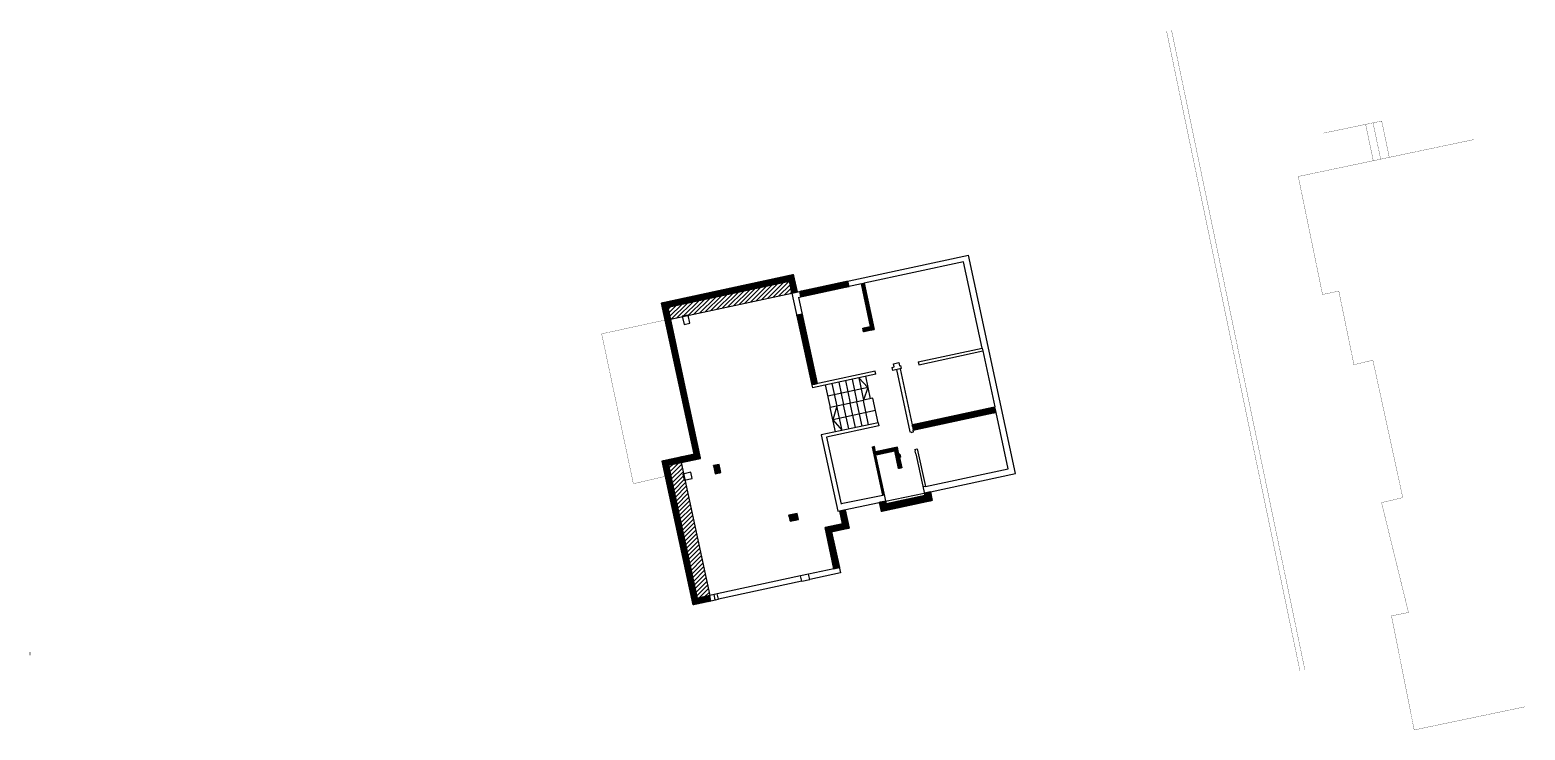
# Model space of a CAD drawing. Header units: inches. Extents: x 180812 to 186763, y 677052 to 679839.
import ezdxf

# ---------------------------------------------------------------- set-up
doc = ezdxf.new("R2010")
doc.units = ezdxf.units.IN
doc.header["$MEASUREMENT"] = 0
for name, pattern in [('BORDER2', [0.875, 0.25, -0.125, 0.25, -0.125, 0, -0.125]), ('DASHED2', [0.375, 0.25, -0.125]), ('HIDDEN2', [0.1875, 0.125, -0.0625])]:
    doc.linetypes.add(name, pattern=pattern)
for name, color, linetype in [('A-Anno-Dim 100', 9, 'Continuous'), ('A-Anno-Dim 25', 9, 'Continuous'), ('A-Anno-Dim 50', 9, 'Continuous'), ('A-Anno-Symbol 100', 2, 'Continuous'), ('A-Anno-Symbol 25', 2, 'Continuous'), ('A-Anno-Symbol 50', 2, 'Continuous'), ('A-Anno-Text 100', 2, 'Continuous'), ('A-Anno-Text 25', 2, 'Continuous'), ('A-Anno-Text 50', 2, 'Continuous'), ('A-Building Line', 240, 'BORDER2'), ('A-CENTER', 12, 'BORDER2'), ('A-Concrete', 4, 'Continuous'), ('A-Dashed', 9, 'DASHED2'), ('A-Demo', 2, 'Continuous'), ('A-Demolition-hatch', 50, 'Continuous'), ('A-Door', 9, 'Continuous'), ('A-Elec', 2, 'Continuous'), ('A-Elec Dashed', 12, 'Continuous'), ('A-Flor-Strs', 8, 'Continuous'), ('A-Furn', 12, 'Continuous'), ('A-Ground', 4, 'Continuous'), ('A-Hatch Conc.', 141, 'Continuous'), ('A-Hatch Elevation', 30, 'Continuous'), ('A-Hatch Shadow', 253, 'Continuous'), ('A-Hatch Wall', 240, 'Continuous'), ('A-Hatch Window', 96, 'Continuous'), ('A-HATCH-01', 30, 'Continuous'), ('A-HATCH-02', 140, 'Continuous'), ('A-HATCH-03', 72, 'Continuous'), ('A-HATCH-04', 201, 'Continuous'), ('A-HATCH-05', 40, 'Continuous'), ('A-HATCH-06', 61, 'Continuous'), ('A-hatch-floor', 253, 'Continuous'), ('A-Kkt', 2, 'DASHED2'), ('A-Light Fixture', 2, 'Continuous'), ('A-Ovhd', 9, 'HIDDEN2'), ('A-pfix', 12, 'Continuous'), ('A-Pool', 131, 'Continuous'), ('A-Property Line', 162, 'BORDER2'), ('A-View 1', 3, 'Continuous'), ('A-View 2', 2, 'Continuous'), ('A-view 3', 9, 'Continuous'), ('A-View 4', 8, 'Continuous'), ('A-View 5', 12, 'Continuous'), ('A-Wall', 3, 'Continuous'), ('A-Wall Hatch', 252, 'Continuous'), ('A-Wall_Head', 8, 'DASHED2'), ('A-Window', 12, 'Continuous'), ('A-Window sill', 9, 'Continuous')]:
    doc.layers.add(name, color=color, linetype=linetype)
doc.layers.add('A-Area', color=11, linetype='Continuous', plot=False)
doc.layers.add('A-unplot', color=3, linetype='Continuous', plot=False)
pattern_1 = [(45, (0, 0), (-0.088388347648, 0.088388347648), [])]
pattern_2 = [(45, (182976.864, 675806.897), (-8.838835, 8.838835), [])]

# ---------------------------------------------------------------- blocks, each defined once
blk = doc.blocks.new('layers')
at = {"layer": 'A-HATCH-01'}
blk.add_hatch(color=256, dxfattribs=at).paths.add_polyline_path([(-17, -137), (-17, -129), (-8, -129), (-8, -137)])
at = {"layer": 'A-HATCH-02'}
blk.add_hatch(color=256, dxfattribs=at).paths.add_polyline_path([(-6, -126), (-6, -118), (3, -118), (3, -126)])
at = {"layer": 'A-HATCH-03'}
blk.add_hatch(color=256, dxfattribs=at).paths.add_polyline_path([(-17, -126), (-17, -118), (-8, -118), (-8, -126)])
at = {"layer": 'A-HATCH-04'}
blk.add_hatch(color=256, dxfattribs=at).paths.add_polyline_path([(-6, -104), (-6, -96), (3, -96), (3, -104)])
at = {"layer": 'A-HATCH-05'}
blk.add_hatch(color=256, dxfattribs=at).paths.add_polyline_path([(-17, -115), (-17, -107), (-8, -107), (-8, -115)])
at = {"layer": 'A-HATCH-06'}
blk.add_hatch(color=256, dxfattribs=at).paths.add_polyline_path([(-17, -104), (-17, -96), (-8, -96), (-8, -104)])
at = {"layer": 'A-hatch-floor'}
blk.add_hatch(color=256, dxfattribs=at).paths.add_polyline_path([(-6, -115), (-6, -107), (3, -107), (3, -115)])
at = {"layer": 'A-Pool'}
blk.add_hatch(color=256, dxfattribs=at).paths.add_polyline_path([(-6, -137), (-6, -129), (3, -129), (3, -137)])
blk.add_lwpolyline([(-19, 56), (5, 56)])
for points in [[(-17, -104), (-17, -96), (-8, -96), (-8, -104)], [(-17, -115), (-17, -107), (-8, -107), (-8, -115)], [(-17, -126), (-17, -118), (-8, -118), (-8, -126)], [(-17, -137), (-17, -129), (-8, -129), (-8, -137)], [(-6, -104), (-6, -96), (3, -96), (3, -104)], [(-6, -115), (-6, -107), (3, -107), (3, -115)], [(-6, -126), (-6, -118), (3, -118), (3, -126)], [(-6, -137), (-6, -129), (3, -129), (3, -137)]]:
    blk.add_lwpolyline(points, close=True)
at = {"layer": 'A-Anno-Dim 100'}
blk.add_lwpolyline([(-19, 38), (5, 38)], dxfattribs=at)
at = {"layer": 'A-Anno-Dim 25'}
blk.add_line((-19, 59), (5, 59), dxfattribs=at)
at = {"layer": 'A-Anno-Dim 50'}
blk.add_lwpolyline([(-19, 35), (5, 35)], dxfattribs=at)
at = {"layer": 'A-Anno-Symbol 100'}
blk.add_lwpolyline([(-19, -10), (5, -10)], dxfattribs=at)
at = {"layer": 'A-Anno-Symbol 25'}
blk.add_lwpolyline([(-19, -13), (5, -13)], dxfattribs=at)
at = {"layer": 'A-Anno-Symbol 50'}
blk.add_lwpolyline([(-19, -16), (5, -16)], dxfattribs=at)
at = {"layer": 'A-Anno-Text 100'}
blk.add_lwpolyline([(-19, -19), (5, -19)], dxfattribs=at)
at = {"layer": 'A-Anno-Text 25'}
blk.add_line((-19, 62), (5, 62), dxfattribs=at)
at = {"layer": 'A-Anno-Text 50'}
blk.add_line((-19, 65), (5, 65), dxfattribs=at)
at = {"layer": 'A-Area'}
blk.add_line((-19, 68), (5, 68), dxfattribs=at)
at = {"layer": 'A-Building Line'}
blk.add_lwpolyline([(-19, 53), (5, 53)], dxfattribs=at)
at = {"layer": 'A-CENTER', "ltscale": 0.5}
blk.add_line((-19, -61), (5, -61), dxfattribs=at)
at = {"layer": 'A-Concrete'}
blk.add_lwpolyline([(-19, 50), (5, 50)], dxfattribs=at)
at = {"layer": 'A-Dashed'}
blk.add_lwpolyline([(-19, 47), (5, 47)], dxfattribs=at)
at = {"layer": 'A-Demo'}
blk.add_lwpolyline([(-19, 44), (5, 44)], dxfattribs=at)
at = {"layer": 'A-Demolition-hatch'}
blk.add_lwpolyline([(-19, 41), (5, 41)], dxfattribs=at)
at = {"layer": 'A-Door'}
blk.add_lwpolyline([(-19, 32), (5, 32)], dxfattribs=at)
at = {"layer": 'A-Elec'}
blk.add_lwpolyline([(-19, 29), (5, 29)], dxfattribs=at)
at = {"layer": 'A-Elec Dashed'}
blk.add_lwpolyline([(-19, 26), (5, 26)], dxfattribs=at)
at = {"layer": 'A-Flor-Strs'}
blk.add_line((-19, 71), (5, 71), dxfattribs=at)
at = {"layer": 'A-Furn'}
blk.add_lwpolyline([(-19, 23), (5, 23)], dxfattribs=at)
at = {"layer": 'A-Ground'}
blk.add_line((-19, -55), (5, -55), dxfattribs=at)
at = {"layer": 'A-Hatch Conc.'}
blk.add_lwpolyline([(-19, 20), (5, 20)], dxfattribs=at)
at = {"layer": 'A-Hatch Elevation'}
blk.add_lwpolyline([(-19, 17), (5, 17)], dxfattribs=at)
at = {"layer": 'A-Hatch Shadow'}
blk.add_lwpolyline([(-19, 14), (5, 14)], dxfattribs=at)
at = {"layer": 'A-Hatch Wall'}
blk.add_lwpolyline([(-19, 11), (5, 11)], dxfattribs=at)
at = {"layer": 'A-Hatch Window'}
blk.add_lwpolyline([(-19, 8), (5, 8)], dxfattribs=at)
at = {"layer": 'A-HATCH-01'}
blk.add_line((5, -89), (-19, -89), dxfattribs=at)
at = {"layer": 'A-HATCH-02'}
blk.add_line((5, -86), (-19, -86), dxfattribs=at)
at = {"layer": 'A-HATCH-03'}
blk.add_line((5, -83), (-19, -83), dxfattribs=at)
at = {"layer": 'A-HATCH-04'}
blk.add_line((5, -74), (-19, -74), dxfattribs=at)
at = {"layer": 'A-HATCH-05'}
blk.add_line((5, -77), (-19, -77), dxfattribs=at)
at = {"layer": 'A-HATCH-06'}
blk.add_line((5, -71), (-19, -71), dxfattribs=at)
at = {"layer": 'A-hatch-floor'}
blk.add_line((5, -80), (-19, -80), dxfattribs=at)
at = {"layer": 'A-Kkt'}
blk.add_lwpolyline([(-19, 5), (5, 5)], dxfattribs=at)
at = {"layer": 'A-Light Fixture'}
blk.add_lwpolyline([(-19, 2), (5, 2)], dxfattribs=at)
at = {"layer": 'A-Ovhd'}
blk.add_lwpolyline([(-19, -1), (5, -1)], dxfattribs=at)
at = {"layer": 'A-pfix'}
blk.add_line((-19, -58), (5, -58), dxfattribs=at)
at = {"layer": 'A-Pool'}
blk.add_line((5, -92), (-19, -92), dxfattribs=at)
blk.add_lwpolyline([(-19, -4), (5, -4)], dxfattribs=at)
at = {"layer": 'A-Property Line'}
blk.add_lwpolyline([(-19, -7), (5, -7)], dxfattribs=at)
at = {"layer": 'A-unplot'}
blk.add_lwpolyline([(-19, -22), (5, -22)], dxfattribs=at)
at = {"layer": 'A-View 1'}
blk.add_lwpolyline([(-19, -25), (5, -25)], dxfattribs=at)
at = {"layer": 'A-View 2'}
blk.add_lwpolyline([(-19, -28), (5, -28)], dxfattribs=at)
at = {"layer": 'A-view 3'}
blk.add_lwpolyline([(-19, -31), (5, -31)], dxfattribs=at)
at = {"layer": 'A-View 4'}
blk.add_lwpolyline([(-19, -34), (5, -34)], dxfattribs=at)
at = {"layer": 'A-View 5'}
blk.add_lwpolyline([(-19, -37), (5, -37)], dxfattribs=at)
at = {"layer": 'A-Wall'}
blk.add_lwpolyline([(-19, -40), (5, -40)], dxfattribs=at)
at = {"layer": 'A-Wall Hatch'}
blk.add_lwpolyline([(-19, -43), (5, -43)], dxfattribs=at)
at = {"layer": 'A-Wall_Head'}
blk.add_lwpolyline([(-19, -46), (5, -46)], dxfattribs=at)
at = {"layer": 'A-Window'}
blk.add_lwpolyline([(-19, -49), (5, -49)], dxfattribs=at)
at = {"layer": 'A-Window sill'}
blk.add_lwpolyline([(-19, -52), (5, -52)], dxfattribs=at)

msp = doc.modelspace()

# ---------------------------------------------------------------- hatches: boundary and pattern name
at = {"layer": 'A-Demolition-hatch'}
h = msp.add_hatch(dxfattribs=at)
h.set_pattern_fill('ANSI31', color=256)
h.set_pattern_definition(pattern_1)
h.paths.add_polyline_path([(183851.5, 678865.1), (183325.6, 678751.6), (183340.6, 678682.2), (183362.1, 678686.8), (183351.8, 678734.7), (183834.7, 678838.9), (183845, 678791), (183866.5, 678795.7)])
h = msp.add_hatch(dxfattribs=at)
h.set_pattern_fill('ANSI31', color=256, scale=100)
h.set_pattern_definition(pattern_2)
h.paths.add_polyline_path([(183845, 678791), (183834.7, 678838.9), (183351.8, 678734.7), (183362.1, 678686.8), (183409, 678696.9), (183408.6, 678698.9), (183432.1, 678703.9), (183432.5, 678702)], flags=17)
h = msp.add_hatch(dxfattribs=at)
h.set_pattern_fill('ANSI31', color=256)
h.set_pattern_definition(pattern_1)
h.paths.add_polyline_path([(183876.3, 678797.8), (183880.9, 678776.1), (184072.5, 678817.5), (184067.9, 678839.1)])
h = msp.add_hatch(dxfattribs=at)
h.set_pattern_fill('ANSI31', color=256)
h.set_pattern_definition(pattern_1)
h.paths.add_polyline_path([(184132.2, 678830.4), (184121.4, 678828), (184158.1, 678658), (184126.8, 678651.2), (184129.8, 678637.5), (184171.8, 678646.6)])
h = msp.add_hatch(dxfattribs=at)
h.set_pattern_fill('ANSI31', color=256)
h.set_pattern_definition(pattern_1)
h.paths.add_polyline_path([(183362.1, 678686.8), (183340.6, 678682.2), (183455.4, 678150.4), (183399.7, 678138.4), (183404.3, 678116.9), (183481.5, 678133.5)])
h = msp.add_hatch(dxfattribs=at)
h.set_pattern_fill('ANSI31', color=256)
h.set_pattern_definition(pattern_1)
h.paths.add_polyline_path([(183885.5, 678707.5), (183864, 678702.8), (183923.7, 678426.3), (183945.2, 678430.9)])
h = msp.add_hatch(dxfattribs=at)
h.set_pattern_fill('ANSI31', color=256)
h.set_pattern_definition(pattern_1)
h.paths.add_polyline_path([(184657.4, 678316.6), (184652.7, 678338.1), (184323.3, 678267), (184328, 678245.5)])
h.paths.add_polyline_path([(184254.7, 678163.2), (184269.7, 678093.8), (184282.4, 678096.5), (184273.5, 678137.6), (184277.4, 678138.4), (184274.9, 678150.2), (184271, 678149.3), (184264.7, 678178.6), (184177.7, 678159.9), (184173.2, 678180.4), (184165.4, 678178.7), (184206.8, 677987.1), (184211.6, 677988.2), (184177.5, 678146.5)])
h = msp.add_hatch(dxfattribs=at)
h.set_pattern_fill('ANSI31', color=256)
h.set_pattern_definition(pattern_1)
h.paths.add_polyline_path([(184273.5, 678137.6), (184277.4, 678138.4), (184274.9, 678150.2), (184271, 678149.3), (184264.7, 678178.6), (184177.7, 678159.9), (184173.2, 678180.4), (184165.4, 678178.7), (184206.8, 677987.1), (184211.6, 677988.2), (184177.5, 678146.5), (184254.7, 678163.2), (184269.7, 678093.8), (184282.4, 678096.5)])
h = msp.add_hatch(dxfattribs=at)
h.set_pattern_fill('ANSI31', color=256)
h.set_pattern_definition(pattern_1)
h.paths.add_polyline_path([(184254.7, 678163.2), (184269.7, 678093.8), (184282.4, 678096.5), (184273.5, 678137.6), (184277.4, 678138.4), (184274.9, 678150.2), (184271, 678149.3), (184264.7, 678178.6), (184177.7, 678159.9), (184173.2, 678180.4), (184165.4, 678178.7), (184206.8, 677987.1), (184211.6, 677988.2), (184177.5, 678146.5)])
h = msp.add_hatch(dxfattribs=at)
h.set_pattern_fill('ANSI31', color=256)
h.set_pattern_definition(pattern_1)
h.paths.add_polyline_path([(183399.7, 678138.4), (183328.3, 678123), (183440.8, 677602), (183462.3, 677606.6), (183354.5, 678106.1), (183404.3, 678116.9)])
h = msp.add_hatch(dxfattribs=at)
h.set_pattern_fill('ANSI31', color=256, scale=100)
h.set_pattern_definition(pattern_2)
h.paths.add_polyline_path([(183410.1, 678071.1), (183413.9, 678071.9), (183404.3, 678116.9), (183354.5, 678106.1), (183468.6, 677577.3), (183517.5, 677587.8), (183419.2, 678047.4), (183415.4, 678046.6)])
h = msp.add_hatch(dxfattribs=at)
h.set_pattern_fill('ANSI31', color=256)
h.set_pattern_definition(pattern_1)
h.paths.add_polyline_path([(183555.3, 678109.6), (183532.8, 678104.7), (183539.7, 678072.4), (183562.2, 678077.3)])
h = msp.add_hatch(dxfattribs=at)
h.set_pattern_fill('ANSI31', color=256)
h.set_pattern_definition(pattern_1)
h.paths.add_polyline_path([(184403.6, 677966.2), (184396.2, 678000.4), (184371.8, 677995.1), (184373.9, 677985.3), (184219.5, 677952), (184216.9, 677963.7), (184192.5, 677958.5), (184200.3, 677922.3)])
h = msp.add_hatch(dxfattribs=at)
h.set_pattern_fill('ANSI31', color=256)
h.set_pattern_definition(pattern_1)
h.paths.add_polyline_path([(183865.4, 677914.6), (183832.1, 677907.4), (183837.4, 677883), (183870.7, 677890.2)])
h = msp.add_hatch(dxfattribs=at)
h.set_pattern_fill('ANSI31', color=256)
h.set_pattern_definition(pattern_1)
h.paths.add_polyline_path([(184056.6, 677929.1), (184035.3, 677923.7), (184046.3, 677872.8), (183976.9, 677857.8), (184012.1, 677694.6), (184033.6, 677699.2), (184003, 677841), (184072.4, 677856)])
h = msp.add_hatch(dxfattribs=at)
h.set_pattern_fill('ANSI31', color=256)
h.set_pattern_definition(pattern_1)
h.paths.add_polyline_path([(183517.5, 677587.8), (183468.6, 677577.3), (183462.3, 677606.6), (183440.8, 677602), (183451.8, 677551.1), (183522.1, 677566.3)])

# ---------------------------------------------------------------- linework, layer by layer
at = {"layer": 'A-Demo'}
for p, q in [((184260.6, 678486.7), (184313.9, 678239.4)), ((184275.2, 678489.9), (184323.3, 678267))]:
    msp.add_line(p, q, dxfattribs=at)
for points in [[(184072.5, 678817.5), (184067.9, 678839.1)], [(184121.4, 678828), (184132.2, 678830.4)], [(183362.1, 678686.8), (183845, 678791)], [(183871.2, 678774), (183880.9, 678776.1)], [(183880.9, 678776.1), (183876.3, 678797.8)], [(183362.1, 678686.8), (183340.6, 678682.2)], [(183885.5, 678707.5), (183864, 678702.8)], [(184602.1, 678572.7), (184604.6, 678561)], [(183955, 678433), (183923.7, 678426.3)], [(184657.4, 678316.6), (184652.7, 678338.1)], [(184323.3, 678267), (184328, 678245.5)], [(183404.3, 678116.9), (183399.7, 678138.4)], [(183404.3, 678116.9), (183517.5, 677587.8)], [(184334.2, 678169.1), (184335.5, 678163.2)], [(184376.3, 678021.7), (184366.5, 678019.6)], [(184396.2, 678000.4), (184371.8, 677995.1)], [(184192.5, 677958.5), (184216.9, 677963.7)], [(184206.8, 677987.1), (184211.6, 677988.2)], [(184012.1, 677694.6), (184033.6, 677699.2)]]:
    msp.add_lwpolyline(points, dxfattribs=at)
at = {"layer": 'A-Demolition-hatch'}
for points in [[(184216.9, 677963.7), (184371.7, 677995.4), (184373.9, 677985.3), (184219.5, 677952)], [(184035.3, 677923.7), (184056.6, 677929.1), (184072.4, 677856), (184003, 677841), (184033.6, 677699.2), (184012.1, 677694.6), (183976.9, 677857.8), (184046.3, 677872.8)]]:
    msp.add_lwpolyline(points, close=True, dxfattribs=at)
at = {"layer": 'A-View 2'}
for p, q in [((183845, 678791), (184547.8, 678942.7)), ((184528, 678915.8), (184132.2, 678830.4)), ((184602.1, 678572.7), (184528, 678915.8)), ((184735.4, 678073.6), (184547.8, 678942.7)), ((183325.6, 678751.6), (183851.5, 678865.1)), ((183351.8, 678734.7), (183834.7, 678838.9)), ((183845, 678791), (183834.7, 678838.9)), ((183866.5, 678795.7), (183851.5, 678865.1)), ((184132.2, 678830.4), (184171.8, 678646.6)), ((183845, 678791), (183926.3, 678414.6)), ((183871.2, 678774), (183945.2, 678430.9)), ((184121.4, 678828), (183880.9, 678776.1)), ((184158.1, 678658), (184121.4, 678828)), ((183455.4, 678150.4), (183325.6, 678751.6)), ((183481.5, 678133.5), (183351.8, 678734.7)), ((184126.8, 678651.2), (184158.1, 678658)), ((184129.8, 678637.5), (184126.8, 678651.2)), ((184171.8, 678646.6), (184129.8, 678637.5)), ((184347, 678517.6), (184602.1, 678572.7)), ((184349.5, 678505.9), (184604.6, 678561)), ((184604.6, 678561), (184652.7, 678338.1)), ((184175.9, 678480.7), (183955, 678433)), ((184178.4, 678469), (184175.9, 678480.7)), ((184244.3, 678495.5), (184252.2, 678497.2)), ((184246.9, 678483.8), (184244.3, 678495.5)), ((184279.1, 678490.7), (184246.9, 678483.8)), ((184249.4, 678509.9), (184270.9, 678514.5)), ((184252.2, 678497.2), (184249.4, 678509.9)), ((184270.9, 678514.5), (184273.7, 678501.8)), ((184273.7, 678501.8), (184276.6, 678502.5)), ((184276.6, 678502.5), (184279.1, 678490.7)), ((184347, 678517.6), (184349.5, 678505.9)), ((184178.4, 678469), (183926.3, 678414.6)), ((183977.7, 678425.7), (183997.2, 678335.7)), ((184148.2, 678415.4), (183987.4, 678380.7)), ((184004.3, 678431.4), (184023.8, 678341.5)), ((184031, 678437.2), (184050.4, 678347.2)), ((184057.6, 678442.9), (184077, 678353)), ((184084.2, 678448.6), (184103.6, 678358.7)), ((184110.8, 678454.4), (184130.2, 678364.5)), ((184110.8, 678454.4), (184147.1, 678415.2)), ((184147.1, 678415.2), (184130.2, 678364.5)), ((184137.4, 678460.1), (184156.8, 678370.2)), ((184129.4, 678364.3), (183997.5, 678335.8)), ((184097.5, 678256.1), (184076.7, 678352.9)), ((184123.9, 678261.8), (184103, 678358.6)), ((184150.3, 678267.5), (184129.4, 678364.3)), ((184166.4, 678373.3), (184130.2, 678364.5)), ((184187.5, 678275.5), (184166.4, 678373.3)), ((184018.4, 678239), (183997.5, 678335.8)), ((184023.9, 678341.5), (184007.9, 678287.4)), ((184177, 678323.9), (184007.9, 678287.4)), ((184044.8, 678244.7), (184023.9, 678341.5)), ((184071.1, 678250.4), (184050.3, 678347.2)), ((184323.3, 678267), (184652.7, 678338.1)), ((184657.4, 678316.6), (184328, 678245.5)), ((184706, 678091.3), (184657.4, 678316.6)), ((184187.5, 678275.5), (183961.7, 678226.8)), ((184190.2, 678262.8), (183983, 678218.1)), ((184007.9, 678287.4), (184044.8, 678244.7)), ((184187.5, 678275.5), (184190.2, 678262.8)), ((184313.9, 678239.4), (184318.8, 678240.5)), ((184318.8, 678240.5), (184319.7, 678236.6)), ((184319.7, 678236.6), (184329.4, 678238.7)), ((184329.4, 678238.7), (184328, 678245.5)), ((183961.7, 678226.8), (184027.3, 677922.8)), ((183983, 678218.1), (184040.6, 677951.2)), ((184173.2, 678180.4), (184165.4, 678178.7)), ((184206.8, 677987.1), (184165.4, 678178.7)), ((184177.7, 678159.9), (184173.2, 678180.4)), ((184264.7, 678178.6), (184177.7, 678159.9)), ((184271, 678149.3), (184264.7, 678178.6)), ((183328.3, 678123), (183455.4, 678150.4)), ((183451.8, 677551.1), (183328.3, 678123)), ((183354.5, 678106.1), (183481.5, 678133.5)), ((184254.7, 678163.2), (184177.5, 678146.5)), ((184177.5, 678146.5), (184219.5, 677952)), ((184269.7, 678093.8), (184254.7, 678163.2)), ((184274.9, 678150.2), (184271, 678149.3)), ((184277.4, 678138.4), (184273.5, 678137.6)), ((184273.5, 678137.6), (184282.4, 678096.5)), ((184274.9, 678150.2), (184277.4, 678138.4)), ((184335.5, 678163.2), (184333.5, 678162.8)), ((184333.5, 678162.8), (184336.1, 678151.1)), ((184334.2, 678169.1), (184344, 678171.2)), ((184338, 678151.5), (184336.1, 678151.1)), ((184338, 678151.5), (184373.9, 677985.3)), ((184344, 678171.2), (184376.3, 678021.7)), ((183468.6, 677577.3), (183354.5, 678106.1)), ((184282.4, 678096.5), (184269.7, 678093.8)), ((184376.3, 678021.7), (184706, 678091.3)), ((184396.2, 678000.4), (184735.4, 678073.6)), ((184396.2, 678000.4), (184403.6, 677966.2)), ((184027.3, 677922.8), (184192.5, 677958.5)), ((184040.6, 677953.4), (184206.8, 677987.1)), ((184192.5, 677958.5), (184200.3, 677922.3)), ((184403.6, 677966.2), (184200.3, 677922.3)), ((184373.9, 677985.3), (184219.5, 677952)), ((184035.3, 677923.7), (184046.3, 677872.8)), ((184056.6, 677929.1), (184072.4, 677856)), ((184046.3, 677872.8), (183976.9, 677857.8)), ((183976.9, 677857.8), (184012.1, 677694.6)), ((184072.4, 677856), (184003, 677841)), ((184003, 677841), (184038.2, 677677.7)), ((183879.2, 677665.9), (183547.8, 677594.4)), ((183883.8, 677644.4), (183552.4, 677572.9)), ((183911.4, 677672.9), (183879.2, 677665.9)), ((183883.8, 677644.4), (183879.2, 677665.9)), ((183883.8, 677644.4), (183916.1, 677651.4)), ((184012.1, 677694.6), (183911.4, 677672.9)), ((183916.1, 677651.4), (183911.4, 677672.9)), ((184038.2, 677677.7), (183916.1, 677651.4)), ((183462.3, 677606.6), (183440.8, 677602)), ((183517.5, 677587.8), (183468.6, 677577.3)), ((183547.8, 677594.4), (183517.5, 677587.8)), ((183522.1, 677566.3), (183517.5, 677587.8)), ((183539.7, 677570.1), (183535.1, 677591.6)), ((183552.4, 677572.9), (183547.8, 677594.4)), ((183522.1, 677566.3), (183451.8, 677551.1)), ((183522.1, 677566.3), (183552.4, 677572.9))]:
    msp.add_line(p, q, dxfattribs=at)
at = {"layer": 'A-View 2', "const_width": 1, "flags": 128}
for points in [[(185336.1, 679833.9), (185866.9, 677288.5)], [(185355.7, 679838), (185886.5, 677292.6)], [(186222.7, 679330.7), (186192.5, 679475.9), (186128.5, 679462.6), (185961.9, 679428)], [(186128.5, 679462.6), (186158.9, 679318)], [(186157.9, 679468.8), (186188.3, 679324.2)], [(186762.7, 677144.9), (186321.7, 677052.8), (186231.4, 677506.7), (186299, 677520.2), (186191.9, 677957.3), (186276.3, 677977.4), (186157.3, 678524.3), (186081.9, 678506.3), (186021.8, 678799), (185956.9, 678785.7), (185860.4, 679255.2), (186559.4, 679402.2)], [(183341.5, 678062), (183213.7, 678032.7), (183087.6, 678629), (183340.2, 678684)]]:
    msp.add_lwpolyline(points, dxfattribs=at)
at = {"layer": 'A-View 2'}
for points in [[(183408.6, 678698.9), (183415.6, 678666.6), (183439, 678671.7), (183432.1, 678703.9)], [(183410.1, 678071.1), (183415.4, 678046.6), (183447.6, 678053.6), (183442.4, 678078)], [(183532.8, 678104.7), (183539.7, 678072.4), (183562.2, 678077.3), (183555.3, 678109.6)], [(183832.1, 677907.4), (183837.4, 677883), (183870.7, 677890.2), (183865.4, 677914.6)]]:
    msp.add_lwpolyline(points, close=True, dxfattribs=at)

# ---------------------------------------------------------------- block references
at = {"xscale": 0.03937007874015748, "yscale": 0.03937007874015748, "zscale": 0.03937007874015748}
msp.add_blockref('layers', (180812.5, 677357.8), dxfattribs=at)

doc.saveas('drawing.dxf')
